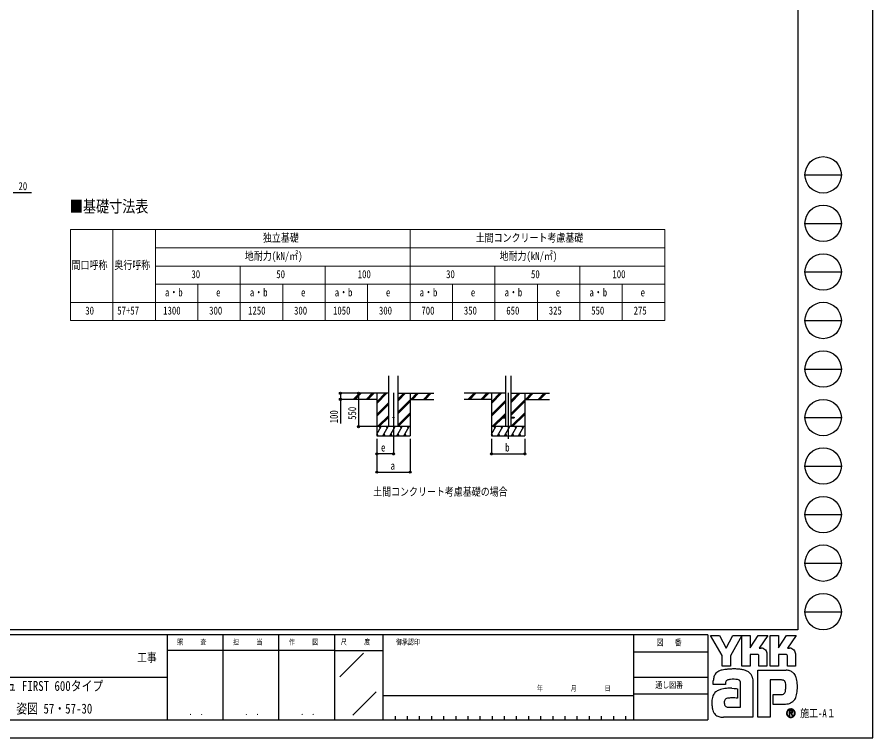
# Model space of a CAD drawing. Units: millimetres, scale not verified. Extents: x -16820 to 16820, y -11880 to 11880.
# Drawn here: x 2708 to 16820, y -11880 to 0 of the extents above; entities that cross this region are included whole.
import ezdxf
from ezdxf.enums import TextEntityAlignment as Align

# ---------------------------------------------------------------- set-up
doc = ezdxf.new("R2010")
doc.units = ezdxf.units.MM
doc.header["$LTSCALE"] = 60
doc.layers.add('0-1_TABLE1', color=7, linetype='Continuous', lineweight=18)
for name, color, linetype in [('0-2_USER1', 3, 'Continuous'), ('0-3_YKK_12', 2, 'Continuous'), ('0-4_YKK_13', 4, 'Continuous'), ('0-5_YKK_A1', 4, 'Continuous'), ('0-6_YKK_D', 6, 'Continuous'), ('0-7_YKK_ZWAK', 7, 'Continuous')]:
    doc.layers.add(name, color=color, linetype=linetype)
doc.styles.add('ＭＳ ゴシック', font='')
doc.styles.get('ＭＳ ゴシック').set_extended_font_data('MS Gothic')

msp = doc.modelspace()

# ---------------------------------------------------------------- linework, layer by layer
at = {"layer": '0-1_TABLE1'}
for p, q in [((3588.08, -3502.46), (13388.08, -3502.46)), ((3588.08, -3502.46), (3588.08, -5002.46)), ((4288.08, -3502.46), (4288.08, -5002.46)), ((9188.08, -3502.46), (9188.08, -5002.46)), ((4988.08, -4102.46), (13388.08, -4102.46)), ((6388.08, -4102.46), (6388.08, -5002.46)), ((7788.08, -4102.46), (7788.08, -5002.46)), ((10588.08, -4102.46), (10588.08, -5002.46)), ((9888.08, -4402.46), (9888.08, -5002.46)), ((11288.08, -4402.46), (11288.08, -5002.46)), ((12688.08, -4402.46), (12688.08, -5002.46)), ((3588.08, -4702.46), (13388.08, -4702.46)), ((3588.08, -5002.46), (13388.08, -5002.46))]:
    msp.add_line(p, q, dxfattribs=at)
for points in [[(4988.08, -3502.46), (4988.08, -3802.46), (4988.08, -4702.46), (4988.08, -5002.46)], [(13388.08, -3502.46), (13388.08, -4402.46), (13388.08, -5002.46)], [(4988.08, -3802.46), (9188.08, -3802.46), (13388.08, -3802.46)], [(11988.08, -4102.46), (11988.08, -4702.46), (11988.08, -5002.46)], [(4988.08, -4402.46), (5688.08, -4402.46), (6388.08, -4402.46), (7088.08, -4402.46), (7788.08, -4402.46), (8488.08, -4402.46), (9188.08, -4402.46), (13388.08, -4402.46)], [(5688.08, -4402.46), (5688.08, -4702.46), (5688.08, -5002.46)], [(7088.08, -4402.46), (7088.08, -4702.46), (7088.08, -5002.46)], [(8488.08, -4402.46), (8488.08, -4702.46), (8488.08, -5002.46)]]:
    msp.add_lwpolyline(points, dxfattribs=at)
at = {"layer": '0-3_YKK_12'}
for p, q in [((8914.08, -6190.79), (8914.08, -6950)), ((10805.08, -6190.79), (10805.08, -6950))]:
    msp.add_line(p, q, dxfattribs=at)
at = {"layer": '0-4_YKK_13'}
for p, q in [((10705.08, -6595.5), (10705.08, -6604.5)), ((10705.08, -6595.5), (10759.88, -6595.5)), ((10705.08, -6604.5), (10759.88, -6604.5)), ((10850.28, -6595.5), (10905.08, -6595.5)), ((10850.28, -6604.5), (10905.08, -6604.5)), ((10905.08, -6595.5), (10905.08, -6604.5))]:
    msp.add_line(p, q, dxfattribs=at)
msp.add_circle((8914.08, -6600), 5, dxfattribs=at)
at = {"layer": '0-5_YKK_A1'}
for p, q in [((8836.33, -6750), (8836.33, -5914.65)), ((8991.83, -6750), (8991.83, -5914.65)), ((10759.88, -5914.65), (10759.88, -6750)), ((10850.28, -5914.65), (10850.28, -6750)), ((8836.33, -6200), (8188.13, -6200)), ((8254.81, -6298.6), (8353.41, -6200)), ((8267.55, -6300), (8367.55, -6200)), ((8281.7, -6300), (8381.7, -6200)), ((8466.95, -6298.6), (8565.54, -6200)), ((8479.69, -6300), (8579.69, -6200)), ((8493.83, -6300), (8593.83, -6200)), ((8639.08, -6200), (8639.08, -6900)), ((8639.08, -6366.88), (8805.96, -6200)), ((8639.08, -6352.74), (8791.82, -6200)), ((8639.08, -6338.6), (8777.68, -6200)), ((8991.83, -6322.5), (9114.33, -6200)), ((8991.83, -6308.36), (9100.19, -6200)), ((8991.83, -6294.21), (9086.04, -6200)), ((8991.83, -6200), (9579.7, -6200)), ((9189.08, -6200), (9189.08, -6900)), ((9198.18, -6300), (9298.18, -6200)), ((9212.32, -6300), (9312.32, -6200)), ((9226.46, -6300), (9326.46, -6200)), ((9410.31, -6300), (9510.31, -6200)), ((9424.45, -6300), (9524.45, -6200)), ((9438.59, -6300), (9538.59, -6200)), ((10759.88, -6200), (10079.13, -6200)), ((10145.81, -6298.6), (10244.41, -6200)), ((10158.55, -6300), (10258.55, -6200)), ((10172.7, -6300), (10272.7, -6200)), ((10357.95, -6298.6), (10456.54, -6200)), ((10370.69, -6300), (10470.69, -6200)), ((10384.83, -6300), (10484.83, -6200)), ((10530.08, -6200), (10530.08, -6900)), ((10530.08, -6366.88), (10696.96, -6200)), ((10530.08, -6352.74), (10682.82, -6200)), ((10530.08, -6338.6), (10668.68, -6200)), ((10850.28, -6355.05), (11005.33, -6200)), ((10850.28, -6340.91), (10991.19, -6200)), ((10850.28, -6326.76), (10977.04, -6200)), ((10850.28, -6200), (11488.29, -6200)), ((11080.08, -6200), (11080.08, -6900)), ((11089.18, -6300), (11189.18, -6200)), ((11103.32, -6300), (11203.32, -6200)), ((11117.46, -6300), (11217.46, -6200)), ((11301.31, -6300), (11401.31, -6200)), ((11315.45, -6300), (11415.45, -6200)), ((11329.59, -6300), (11429.59, -6200)), ((8639.08, -6300), (8188.13, -6300)), ((8991.83, -6506.34), (9189.08, -6309.1)), ((8991.83, -6520.49), (9189.08, -6323.24)), ((8991.83, -6534.63), (9189.08, -6337.38)), ((9189.08, -6300), (9579.7, -6300)), ((10530.08, -6300), (10079.13, -6300)), ((10530.08, -6550.73), (10759.88, -6320.93)), ((10530.08, -6564.87), (10759.88, -6335.07)), ((10530.08, -6579.01), (10759.88, -6349.21)), ((10850.28, -6538.89), (11080.08, -6309.1)), ((10850.28, -6553.04), (11080.08, -6323.24)), ((10850.28, -6567.18), (11080.08, -6337.38)), ((11080.08, -6300), (11488.29, -6300)), ((8639.08, -6550.73), (8836.33, -6353.48)), ((8639.08, -6564.87), (8836.33, -6367.62)), ((8639.08, -6579.01), (8836.33, -6381.76)), ((8651.94, -6750), (8836.33, -6565.61)), ((8666.08, -6750), (8836.33, -6579.75)), ((8680.22, -6750), (8836.33, -6593.89)), ((8991.83, -6718.47), (9189.08, -6521.23)), ((8991.83, -6732.62), (9189.08, -6535.37)), ((8991.83, -6746.76), (9189.08, -6549.51)), ((10542.94, -6750), (10759.88, -6533.06)), ((10557.08, -6750), (10705.08, -6602)), ((10571.22, -6750), (10716.72, -6604.5)), ((10711.58, -6595.5), (10759.88, -6547.2)), ((10725.72, -6595.5), (10759.88, -6561.34)), ((10851.3, -6750), (11080.08, -6521.23)), ((10865.45, -6750), (11080.08, -6535.37)), ((10879.59, -6750), (11080.08, -6549.51)), ((9189.08, -6750), (8639.08, -6750)), ((8639.08, -6875.45), (8711.51, -6750)), ((8696.51, -6775.98), (8681.51, -6750)), ((8740.38, -6900), (8826.98, -6750)), ((8811.98, -6775.98), (8796.98, -6750)), ((8855.85, -6900), (8942.45, -6750)), ((8927.45, -6775.98), (8912.45, -6750)), ((8971.32, -6900), (9057.92, -6750)), ((9042.92, -6775.98), (9027.92, -6750)), ((9086.79, -6900), (9173.39, -6750)), ((9158.39, -6775.98), (9143.39, -6750)), ((11080.08, -6750), (10530.08, -6750)), ((10530.08, -6875.45), (10602.51, -6750)), ((10587.51, -6775.98), (10572.51, -6750)), ((10631.38, -6900), (10717.98, -6750)), ((10702.98, -6775.98), (10687.98, -6750)), ((10746.85, -6900), (10833.45, -6750)), ((10818.45, -6775.98), (10803.45, -6750)), ((10862.32, -6900), (10948.92, -6750)), ((10933.92, -6775.98), (10918.92, -6750)), ((10977.79, -6900), (11064.39, -6750)), ((11049.39, -6775.98), (11034.39, -6750)), ((8639.08, -6900), (9189.08, -6900)), ((8639.9, -6874.02), (8654.9, -6900)), ((8755.37, -6874.02), (8770.37, -6900)), ((8870.84, -6874.02), (8885.84, -6900)), ((8986.32, -6874.02), (9001.31, -6900)), ((9101.78, -6874.02), (9116.78, -6900)), ((10530.08, -6900), (11080.08, -6900)), ((10530.9, -6874.02), (10545.9, -6900)), ((10646.37, -6874.02), (10661.37, -6900)), ((10761.84, -6874.02), (10776.84, -6900)), ((10877.32, -6874.02), (10892.31, -6900)), ((10992.78, -6874.02), (11007.78, -6900))]:
    msp.add_line(p, q, dxfattribs=at)
at = {"layer": '0-6_YKK_D'}
for p, q in [((8187.13, -6200), (8038.08, -6200)), ((8339.08, -6200), (8339.08, -6750)), ((8187.13, -6300), (8038.08, -6300)), ((8638.08, -6750), (8338.08, -6750)), ((8639.08, -6950), (8639.08, -7501)), ((8639.08, -6950), (8639.08, -7201)), ((8914.08, -6950), (8914.08, -7201)), ((9189.08, -6950), (9189.08, -7501)), ((10530.08, -6950), (10530.08, -7201)), ((11080.08, -6950), (11080.08, -7201)), ((8914.08, -7200), (8639.08, -7200)), ((10530.08, -7200), (11080.08, -7200)), ((8639.08, -7500), (9189.08, -7500))]:
    msp.add_line(p, q, dxfattribs=at)
for points in [[(2642.08, -2892.46), (2662.08, -2892.46), (2943.28, -2892.46)], [(8039.08, -6200), (8039.08, -6300), (8039.08, -6696.4)]]:
    msp.add_lwpolyline(points, dxfattribs=at)
for centre in [(8039.08, -6200), (8339.08, -6200), (8039.08, -6300), (8339.08, -6750), (8639.08, -7200), (8914.08, -7200), (10530.08, -7200), (11080.08, -7200), (8639.08, -7500), (9189.08, -7500)]:
    msp.add_circle(centre, 17, dxfattribs=at)
at = {"layer": '0-7_YKK_ZWAK'}
for p, q in [((15580.08, 11100), (15580.08, -10100)), ((15700.08, -2600), (16300.08, -2600)), ((15700.08, -3400), (16300.08, -3400)), ((15700.08, -4200), (16300.08, -4200)), ((15700.08, -5000), (16300.08, -5000)), ((15700.08, -5800), (16300.08, -5800)), ((15700.08, -6600), (16300.08, -6600)), ((15700.08, -7400), (16300.08, -7400)), ((15700.08, -8200), (16300.08, -8200)), ((15700.08, -9000), (16300.08, -9000)), ((15700.08, -9800), (16300.08, -9800)), ((15580.08, -10100), (-15619.92, -10100)), ((5180.08, -10180), (-19.92, -10180)), ((6100.08, -10180), (6100.08, -11580)), ((7020.08, -10180), (7020.08, -11580)), ((7940.08, -10180), (7940.08, -11580)), ((8740.08, -10180), (7940.08, -10180)), ((12870.08, -10180), (8740.08, -10180)), ((8740.08, -10180), (8740.08, -11580)), ((12870.08, -10180), (12870.08, -11580)), ((14100.08, -10180), (12870.08, -10180)), ((14100.08, -10180), (14100.08, -11580)), ((7940.08, -10440), (5180.08, -10440)), ((7940.08, -10440), (8740.08, -10440)), ((8028.42, -10873.16), (8420.15, -10481.43)), ((12870.08, -10460), (14100.08, -10460)), ((-19.92, -10880), (5180.08, -10880)), ((12870.08, -10880), (14100.08, -10880)), ((8242.69, -11503.95), (8627.57, -11119.07)), ((8740.08, -11180), (12870.08, -11180)), ((14100.08, -11160), (12870.08, -11160)), ((8940.08, -11520), (8940.08, -11580)), ((9140.08, -11520), (9140.08, -11580)), ((9340.08, -11520), (9340.08, -11580)), ((9540.08, -11520), (9540.08, -11580)), ((9740.08, -11520), (9740.08, -11580)), ((9940.08, -11520), (9940.08, -11580)), ((10140.08, -11520), (10140.08, -11580)), ((10340.08, -11520), (10340.08, -11580)), ((10540.08, -11520), (10540.08, -11580)), ((10740.08, -11520), (10740.08, -11580)), ((10940.08, -11520), (10940.08, -11580)), ((11140.08, -11520), (11140.08, -11580)), ((11340.08, -11520), (11340.08, -11580)), ((11540.08, -11520), (11540.08, -11580)), ((11740.08, -11520), (11740.08, -11580)), ((11940.08, -11520), (11940.08, -11580)), ((12140.08, -11520), (12140.08, -11580)), ((12340.08, -11520), (12340.08, -11580)), ((12540.08, -11520), (12540.08, -11580)), ((12740.08, -11520), (12740.08, -11580)), ((15466.69, -11535.92), (15466.69, -11535.92)), ((-19.92, -11580), (5180.08, -11580)), ((5180.08, -11580), (7940.08, -11580)), ((7940.08, -11580), (8740.08, -11580)), ((8740.08, -11580), (12870.08, -11580)), ((12870.08, -11580), (14100.08, -11580))]:
    msp.add_line(p, q, dxfattribs=at)
for points in [[(-16820, -11880), (16820, -11880), (16820, 11880), (-16820, 11880)], [(14144.08, -10192), (14291.32, -10192), (14401.89, -10400.4), (14512.16, -10192), (14659.51, -10192), (14470.69, -10527.96), (14470.69, -10696.54), (14336.39, -10696.54), (14336.39, -10523.43)]]:
    msp.add_lwpolyline(points, close=True, dxfattribs=at)
for points in [[(7940.08, -10180), (5180.08, -10180), (5180.08, -11580)], [(14922.19, -10506.44), (14795.08, -10506.44), (14795.08, -10696.39), (14659.66, -10696.39), (14659.66, -10192), (14795.08, -10192), (14795.08, -10398.34), (14928.28, -10192), (15087.35, -10192), (14944.64, -10400.85), (14949.7, -10400.85), (14955.28, -10400.85), (14961.01, -10400.85), (14966.53, -10400.85), (14971.46, -10400.85), (14975.44, -10400.85), (14978.1, -10400.85), (14979.07, -10400.85)], [(15390.05, -10506.44), (15263.08, -10506.44), (15263.08, -10696.54), (15127.58, -10696.54), (15127.58, -10192), (15263.08, -10192), (15263.08, -10398.34), (15396.13, -10192), (15555.21, -10192), (15412.49, -10400.85), (15417.6, -10400.85), (15423.21, -10400.85), (15428.95, -10400.85), (15434.45, -10400.85), (15439.37, -10400.85), (15443.32, -10400.85), (15445.97, -10400.85), (15446.93, -10400.85)], [(15018.02, -10408.85), (15034.2, -10418.09), (15047.89, -10430.13), (15058.9, -10444.47), (15067.02, -10460.6), (15072.04, -10477.99), (15073.77, -10496.14), (15073.77, -10696.87), (14941.64, -10696.87), (14941.64, -10525.64)], [(15485.93, -10408.85), (15502.15, -10418.09), (15515.9, -10430.13), (15526.96, -10444.47), (15535.13, -10460.6), (15540.19, -10477.99), (15541.92, -10496.14), (15541.92, -10696.54), (15409.5, -10696.54), (15409.5, -10525.64)], [(15315.48, -10926.03), (15124.78, -10926.03), (15124.78, -11540), (14924.92, -11540), (14924.92, -10763.17), (15389.41, -10763.17)], [(15514.85, -10818.05), (15527.89, -10834.5), (15537.65, -10850.44), (15544.46, -10864.86)], [(14419.18, -10929.25), (14409.89, -10934.48), (14402.64, -10940.87), (14397.15, -10948.33), (14393.17, -10956.78), (14390.42, -10966.12), (14388.64, -10976.28), (14387.56, -10987.16), (14386.92, -10998.67), (14186.98, -10999.16), (14187.56, -10971.81), (14188.67, -10941.09)], [(14830.83, -10876.66), (14836.51, -10899.61), (14839.72, -10924.17), (14840.74, -10950.34), (14840.74, -11540), (14358.21, -11540)], [(14495.79, -11062.11), (14533.63, -11064.61), (14563.38, -11067.94), (14582.84, -11071.07), (14589.82, -11072.93), (14589.82, -11225.89), (14567.69, -11223.56), (14543.42, -11222.24), (14518.59, -11221.73), (14494.75, -11221.81), (14473.47, -11222.25), (14456.33, -11222.84), (14444.9, -11223.35), (14440.74, -11223.57), (14423.45, -11226.73), (14408.54, -11231.68), (14396.01, -11238.45), (14385.87, -11247.08), (14378.11, -11257.59), (14372.73, -11270.02), (14369.74, -11284.4), (14369.14, -11300.76), (14371.05, -11318.75), (14374.87, -11333.63), (14380.37, -11345.67), (14387.31, -11355.16), (14395.44, -11362.38), (14404.54, -11367.62), (14414.35, -11371.16), (14424.64, -11373.29), (14637.05, -11373.29), (14637.05, -10980.3), (14637.11, -10972.5), (14636.7, -10964.89), (14635.71, -10957.55), (14634, -10950.58), (14631.45, -10944.1), (14627.94, -10938.19), (14623.35, -10932.95), (14617.55, -10928.5)], [(14617.55, -10928.5), (14605.09, -10923.61), (14585.18, -10919.46), (14559.76, -10916.41), (14530.83, -10914.78), (14500.33, -10914.91), (14470.25, -10917.14)], [(15383.31, -11043.99), (15383.06, -11018.53), (15381.84, -10995.59), (15378.97, -10975.45), (15373.75, -10958.37)], [(15498.25, -11283.89), (15479.8, -11298.23), (15460.58, -11309.5), (15440.73, -11317.92), (15420.4, -11323.68), (15399.74, -11326.98), (15378.88, -11328.04), (15173.44, -11328.04), (15173.44, -11166.65), (15289.29, -11166.65), (15310.65, -11166.35), (15329.43, -11164.54), (15345.54, -11159.81)], [(15498.42, -11450.39), (15498.33, -11448.04), (15498.03, -11445.79), (15497.55, -11443.62), (15496.87, -11441.55), (15496.01, -11439.59), (15494.96, -11437.75), (15493.73, -11436.03), (15492.32, -11434.45), (15490.47, -11432.81), (15488.41, -11431.38), (15486.16, -11430.17), (15483.73, -11429.17), (15481.11, -11428.39), (15478.33, -11427.83), (15475.4, -11427.49), (15472.31, -11427.37), (15441.99, -11427.37), (15441.99, -11516.56), (15451.16, -11516.56), (15451.16, -11436.47), (15472.31, -11436.47), (15474.49, -11436.54), (15476.55, -11436.75), (15478.47, -11437.11), (15480.25, -11437.6), (15481.89, -11438.22), (15483.37, -11438.98), (15484.7, -11439.87), (15485.86, -11440.89)], [(15489.44, -11450.39), (15488.88, -11454.67), (15487.35, -11458.05), (15485.05, -11460.63), (15482.18, -11462.5), (15478.97, -11463.78), (15475.62, -11464.56), (15472.33, -11464.96), (15469.31, -11465.06), (15461.38, -11465.06), (15465.38, -11471.88), (15491.57, -11516.86), (15502.06, -11516.86), (15476.8, -11473.56), (15479.17, -11473.09), (15481.42, -11472.5), (15483.56, -11471.78), (15485.58, -11470.93), (15487.47, -11469.96), (15489.23, -11468.86), (15490.85, -11467.64), (15492.32, -11466.3)]]:
    msp.add_lwpolyline(points, dxfattribs=at)
for centre in [(16000.08, -2600), (16000.08, -3400), (16000.08, -4200), (16000.08, -5000), (16000.08, -5800), (16000.08, -6600), (16000.08, -7400), (16000.08, -8200), (16000.08, -9000), (16000.08, -9800)]:
    msp.add_circle(centre, 300, dxfattribs=at)
for centre, radius, start, end in [((14979.26, -10500.76), 99.91, 78.26798, 90.11215), ((14980.7, -10493.48), 92.5, 66.19963, 78.22058), ((15447.12, -10500.93), 100.09, 78.27851, 90.10826), ((15448.5, -10493.92), 92.94, 66.2483, 78.23226), ((14922.9, -10525.17), 18.75, 358.57817, 92.1683), ((15390.84, -10525.08), 18.66, 358.29941, 92.43455), ((14366.42, -10925.15), 174.32, 152.2125, 163.4865), ((14339.75, -10911.36), 144.29, 138.03852, 152.12015), ((14339.73, -10912.03), 144.73, 122.60463, 137.83438), ((14358.86, -10942.98), 181.11, 108.37421, 122.42809), ((14389.17, -11050.77), 293, 100.93159, 107.35499), ((14488.21, -11531.27), 783.59, 97.86054, 101.37938), ((14534.71, -11854.32), 1109.97, 94.90201, 97.9576), ((14537.88, -11880.18), 1136.01, 91.6169, 94.94971), ((14533.48, -11696.24), 952.01, 87.51794, 91.66439), ((14545.84, -11431.1), 686.59, 81.92631, 87.59083), ((14582.35, -11180.92), 433.76, 73.67137, 82.05943), ((14636.5, -10999.67), 244.6, 60.60528, 73.9085), ((14658.67, -10955.46), 195.21, 52.17347, 59.90542), ((14678.5, -10929.79), 162.78, 43.55042, 52.14561), ((14689.43, -10919.23), 147.59, 34.48659, 43.50182), ((14689.5, -10919.01), 147.4, 25.58915, 34.43128), ((14676.39, -10925.15), 161.88, 17.43089, 25.54591), ((15381.82, -10976.85), 213.82, 78.73198, 87.96551), ((15388.09, -10944.79), 181.15, 69.03034, 78.69541), ((15393.93, -10929.2), 164.51, 59.39484, 68.9885), ((15396.64, -10924.46), 159.04, 50.3012, 59.3616), ((15395.65, -10925.57), 160.53, 42.05209, 50.28551), ((15316.37, -10971.25), 251.69, 14.76267, 25.00486), ((14551.22, -10961.83), 363.14, 171.55622, 176.72493), ((14428.16, -10943.47), 238.72, 163.48385, 171.57982), ((14471.96, -11054.52), 135.93, 102.4979, 112.84632), ((14498.26, -11167.97), 252.4, 96.37207, 102.75341), ((15316.57, -11024.04), 98.02, 77.94572, 90.63794), ((15325.08, -10984.07), 57.15, 60.20991, 77.92418), ((15330.61, -10973.68), 45.39, 39.8078, 59.75378), ((15322.85, -10979.62), 55.15, 22.65544, 39.38165), ((15162.01, -11013.32), 411.68, 7.9139, 14.95041), ((15007.83, -11035.74), 567.48, 2.54376, 8.01251), ((14339.71, -11250.68), 170.2, 142.04688, 153.80771), ((14333.9, -11246.51), 163.05, 130.60221, 141.94427), ((14343.5, -11258.05), 178.07, 120.60724, 130.53081), ((14362.46, -11290.29), 215.47, 112.58838, 120.58162), ((14387.97, -11351.6), 281.87, 106.61303, 112.59024), ((14428.1, -11486.45), 422.57, 99.87193, 106.59825), ((14450.58, -11613.09), 551.18, 94.78469, 99.91711), ((14461.52, -11739.08), 677.65, 90.80099, 94.81812), ((14463.18, -11832.9), 771.48, 87.57779, 90.82714), ((15320.6, -11112.17), 54.4, 314.78099, 333.92928), ((15280.2, -11092.55), 99.31, 334.00676, 347.34989), ((15169.99, -11067.03), 212.44, 347.14308, 355.40008), ((14928.81, -11046.31), 454.5, 355.2339, 0.29193), ((15076.6, -11059.17), 497.67, 347.15166, 352.97565), ((14944.68, -11042.01), 630.7, 352.8937, 357.82206), ((14919.45, -11040.38), 655.97, 357.76419, 2.60674), ((14552.53, -11293.95), 389.16, 174.55588, 182.47272), ((14435.93, -11282.78), 272.02, 164.97537, 174.56739), ((14369.83, -11265.16), 203.61, 153.89178, 164.94341), ((15326.88, -11117.71), 46.05, 293.91672, 314.09376), ((15364.91, -11133.55), 200.95, 311.57033, 318.66243), ((15341.65, -11113.15), 231.89, 318.67367, 325.29112), ((15401.44, -11157.7), 157.39, 326.23251, 339.61931), ((15253.62, -11100.47), 315.9, 339.22498, 347.31457), ((14769.99, -11290.53), 606.59, 181.90948, 187.89042), ((14514.77, -11326.42), 348.86, 187.80471, 196.36971), ((14380.02, -11366.23), 208.35, 196.3102, 208.20993), ((15466.81, -11472.76), 70.56, 90.09157, 179.92363), ((15466.36, -11472.53), 62.75, 134.8007, 180.12175), ((15466.55, -11472.18), 62.62, 89.86602, 135.149), ((15466.82, -11472.65), 63.1, 45.03108, 90.11509), ((15466.8, -11472.62), 70.43, 44.93442, 90.08536), ((15466.86, -11472.67), 63.09, 0.00643, 45.07115), ((15467.36, -11472.41), 69.88, 359.78949, 45.13288), ((14321.34, -11397.46), 141.88, 208.29777, 223.35561), ((14308.1, -11409.1), 124.27, 223.64205, 239.63663), ((14319.09, -11389.12), 147.06, 239.8785, 253.65355), ((14339.2, -11320.03), 219.02, 253.69102, 263.74909), ((14356.23, -11168.39), 371.62, 263.68487, 270.30455), ((15466.38, -11472.84), 70.14, 179.86065, 225.14399), ((15466.11, -11472.93), 62.49, 179.75513, 225.29722), ((15466.71, -11472.84), 70.37, 224.94536, 269.98445), ((15466.57, -11473.5), 62.42, 224.62822, 270.10973), ((15466.59, -11472.56), 63.35, 270.09072, 359.90926), ((15466.71, -11472.5), 70.72, 269.98802, 314.93777), ((15476.03, -11450.01), 13.41, 358.3894, 42.86139), ((15476.3, -11451.03), 22.14, 316.37674, 1.6565), ((15467.19, -11472.95), 70.06, 314.92572, 0.23508)]:
    msp.add_arc(centre, radius, start, end, dxfattribs=at)

# ---------------------------------------------------------------- texts
at = {"layer": '0-1_TABLE1', "style": 'ＭＳ ゴシック', "width": 0.8}
for s, p in [('独立基礎', (6761.68, -3742.46)), ('土間コンクリート考慮基礎', (10270.48, -3742.46)), ('地耐力(kN/㎡)', (6464.08, -4042.46)), ('地耐力(kN/㎡)', (10664.08, -4042.46)), ('間口呼称', (3606.88, -4192.46)), ('奥行呼称', (4311.68, -4192.46)), ('30', (5582.48, -4342.46)), ('50', (6982.48, -4342.46)), ('100', (8324.88, -4342.46)), ('30', (9782.48, -4342.46)), ('50', (11182.48, -4342.46)), ('100', (12524.88, -4342.46)), ('a・b', (5146.08, -4642.46)), ('e', (5990.08, -4642.46)), ('a・b', (6546.08, -4642.46)), ('e', (7390.08, -4642.46)), ('a・b', (7946.08, -4642.46)), ('e', (8790.08, -4642.46)), ('a・b', (9346.08, -4642.46)), ('e', (10190.08, -4642.46)), ('a・b', (10746.08, -4642.46)), ('e', (11590.08, -4642.46)), ('a・b', (12146.08, -4642.46)), ('e', (12990.08, -4642.46)), ('30', (3832.48, -4942.46)), ('57+57', (4359.68, -4942.46)), ('1300', (5117.28, -4942.46)), ('300', (5874.88, -4942.46)), ('1250', (6517.28, -4942.46)), ('300', (7274.88, -4942.46)), ('1050', (7917.28, -4942.46)), ('300', (8674.88, -4942.46)), ('700', (9374.88, -4942.46)), ('350', (10074.88, -4942.46)), ('650', (10774.88, -4942.46)), ('325', (11474.88, -4942.46)), ('550', (12174.88, -4942.46)), ('275', (12874.88, -4942.46))]:
    msp.add_text(s, height=132, dxfattribs=at).set_placement(p, align=Align.BOTTOM_LEFT)
at = {"layer": '0-2_USER1', "style": 'ＭＳ ゴシック', "width": 0.8}
for s, height, p in [('■基礎寸法表', 197.9, (3577.2, -3278)), ('土間コンクリート考慮基礎の場合', 132, (8579, -7928)), ('カーポート エフルージュ FIRST 600タイプ', 164.2, (638.15, -11155.33)), ('1台用 奥行連結セット 姿図 57・57-30', 164.2, (814.36, -11528.67))]:
    msp.add_text(s, height=height, dxfattribs=at).set_placement(p, align=Align.BOTTOM_LEFT)
at = {"layer": '0-6_YKK_D', "style": 'ＭＳ ゴシック', "width": 0.8}
for s, p in [('20', (2731.08, -2891.46)), ('b', (10757.08, -7199)), ('e', (8709.08, -7199)), ('a', (8866.08, -7499))]:
    msp.add_text(s, height=132, dxfattribs=at).set_placement(p, align=Align.BOTTOM_LEFT)
for s, p in [('100', (8038.08, -6695.4)), ('550', (8338.08, -6638.2))]:
    msp.add_text(s, height=132, rotation=90, dxfattribs=at).set_placement(p, align=Align.BOTTOM_LEFT)
at = {"layer": '0-7_YKK_ZWAK', "style": 'ＭＳ ゴシック', "width": 0.8}
for s, height, p in [('照     査', 87.98, (5345.68, -10370)), ('担     当', 87.98, (6268.88, -10370)), ('作     図', 87.98, (7188.88, -10370)), ('尺     度', 87.98, (8045.68, -10370)), ('御承認印', 87.98, (8956.55, -10370)), ('図\u3000 番', 102.6, (13253.61, -10390)), ('工事', 146.6, (4689.33, -10669.86)), ('年        月        日', 87.98, (11279.63, -11132.86)), ('通し図番', 102.6, (13231.21, -11090)), ('施工-A１', 132, (15620.08, -11580)), ('． ．', 103.7, (5540, -11537.41)), ('． ．', 103.7, (6460, -11537.41)), ('． ．', 103.7, (7380, -11537.41))]:
    msp.add_text(s, height=height, dxfattribs=at).set_placement(p, align=Align.BOTTOM_LEFT)

doc.saveas('drawing.dxf')
